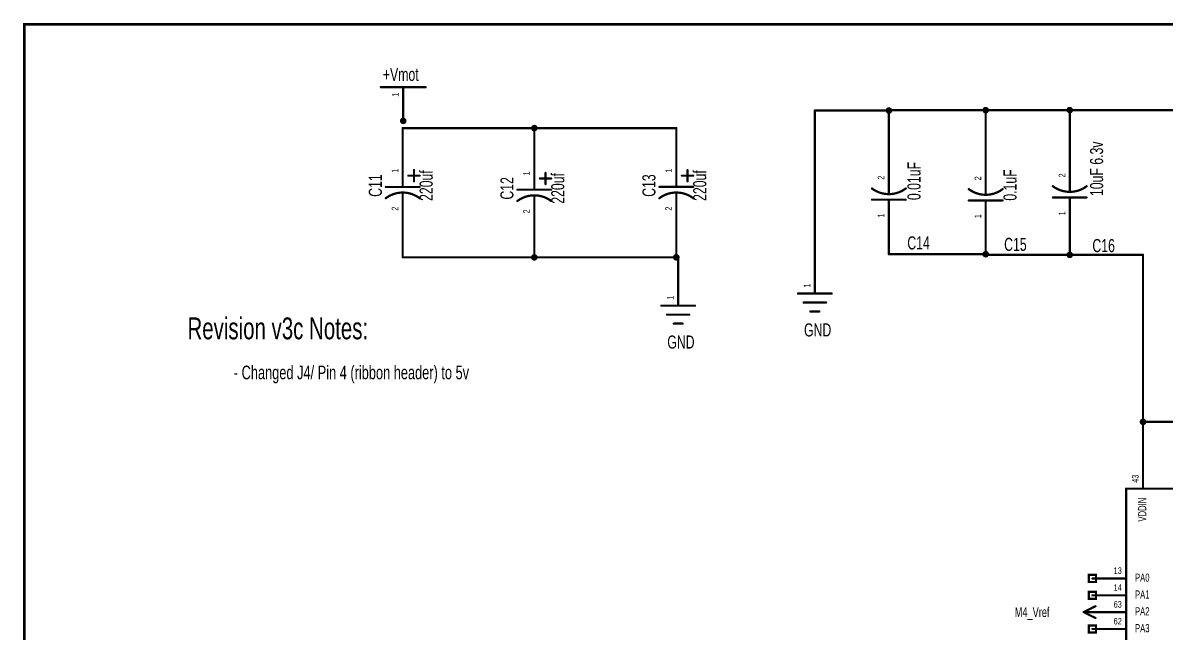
# Model space of a CAD drawing. Extents: x -0.3 to 11.2, y -0.5 to 7.6.
# Drawn here: x -0.28 to 4.82, y 4.84 to 7.56 of the extents above; entities that cross this region are included whole.
import ezdxf
from ezdxf.enums import TextEntityAlignment as Align

# ---------------------------------------------------------------- set-up
doc = ezdxf.new("R2010")
doc.units = 0
for name, color, linetype in [('Element', 253, 'CONTINUOUS'), ('Net', 50, 'CONTINUOUS'), ('Pin', 50, 'CONTINUOUS'), ('Shapes', 252, 'CONTINUOUS'), ('Titles', 253, 'CONTINUOUS')]:
    doc.layers.add(name, color=color, linetype=linetype)

msp = doc.modelspace()

# ---------------------------------------------------------------- linework, layer by layer
at = {"layer": 'Element', "linetype": 'CONTINUOUS'}
for points, const_width in [([(1.3169, 7.2747), (1.5169, 7.2747)], 0.0098), ([(1.4397, 6.8804), (1.4897, 6.8804)], 0.0098), ([(1.4647, 6.9054), (1.4647, 6.8554)], 0.0098), ([(2.0504, 6.893), (2.0504, 6.843)], 0.0098), ([(2.6575, 6.8805), (2.7075, 6.8805)], 0.0098), ([(2.6825, 6.9055), (2.6825, 6.8555)], 0.0098), ([(1.3397, 6.8304), (1.4897, 6.8304)], 0.0098), ([(1.4147, 6.8674), (1.4147, 6.8304)], 0.0098), ([(2.0004, 6.855), (2.0004, 6.818)], 0.0098), ([(2.0254, 6.868), (2.0754, 6.868)], 0.0098), ([(2.5575, 6.8305), (2.7075, 6.8305)], 0.0098), ([(2.6325, 6.8675), (2.6325, 6.8305)], 0.0098), ([(3.5035, 6.8236), (3.5101, 6.8189), (3.517, 6.8147), (3.5241, 6.8109), (3.5315, 6.8077), (3.539, 6.8049), (3.5468, 6.8025), (3.5546, 6.8007), (3.5626, 6.7994), (3.5706, 6.7987), (3.5787, 6.7984), (3.5868, 6.7987), (3.5948, 6.7994), (3.6028, 6.8007), (3.6106, 6.8025), (3.6184, 6.8049), (3.6259, 6.8077), (3.6333, 6.811), (3.6404, 6.8147), (3.6473, 6.8189), (3.6539, 6.8236)], 0.01), ([(3.5787, 6.7984), (3.5787, 6.8364)], 0.0098), ([(3.9345, 6.8206), (3.9411, 6.8159), (3.948, 6.8117), (3.9551, 6.8079), (3.9625, 6.8047), (3.97, 6.8019), (3.9778, 6.7995), (3.9856, 6.7977), (3.9936, 6.7964), (4.0016, 6.7957), (4.0097, 6.7954), (4.0178, 6.7957), (4.0258, 6.7964), (4.0338, 6.7977), (4.0416, 6.7995), (4.0494, 6.8019), (4.0569, 6.8047), (4.0643, 6.808), (4.0714, 6.8117), (4.0783, 6.8159), (4.0849, 6.8206)], 0.01), ([(4.0097, 6.7954), (4.0097, 6.8334)], 0.0098), ([(4.3088, 6.8336), (4.3154, 6.829), (4.3222, 6.8247), (4.3294, 6.821), (4.3368, 6.8177), (4.3443, 6.8149), (4.3521, 6.8126), (4.3599, 6.8108), (4.3679, 6.8095), (4.3759, 6.8087), (4.384, 6.8084), (4.3921, 6.8087), (4.4001, 6.8095), (4.4081, 6.8108), (4.4159, 6.8126), (4.4236, 6.8149), (4.4312, 6.8177), (4.4386, 6.821), (4.4457, 6.8248), (4.4526, 6.829), (4.4592, 6.8336)], 0.01), ([(4.384, 6.8084), (4.384, 6.8464)], 0.0098), ([(1.4899, 6.7802), (1.4833, 6.7849), (1.4764, 6.7891), (1.4693, 6.7928), (1.4619, 6.7961), (1.4544, 6.7989), (1.4466, 6.8013), (1.4388, 6.8031), (1.4308, 6.8044), (1.4228, 6.8051), (1.4147, 6.8054), (1.4066, 6.8051), (1.3986, 6.8044), (1.3906, 6.8031), (1.3828, 6.8013), (1.375, 6.7989), (1.3675, 6.7961), (1.3601, 6.7928), (1.353, 6.7891), (1.3461, 6.7849), (1.3395, 6.7802)], 0.01), ([(1.4147, 6.8054), (1.4147, 6.7674)], 0.0098), ([(2.0757, 6.7678), (2.0691, 6.7724), (2.0622, 6.7767), (2.055, 6.7804), (2.0477, 6.7837), (2.0401, 6.7865), (2.0324, 6.7888), (2.0245, 6.7906), (2.0165, 6.7919), (2.0085, 6.7927), (2.0004, 6.793), (1.9924, 6.7927), (1.9843, 6.7919), (1.9764, 6.7906), (1.9685, 6.7888), (1.9608, 6.7865), (1.9532, 6.7837), (1.9458, 6.7804), (1.9387, 6.7766), (1.9318, 6.7724), (1.9252, 6.7678)], 0.01), ([(1.9254, 6.818), (2.0754, 6.818)], 0.0098), ([(2.0004, 6.793), (2.0004, 6.755)], 0.0098), ([(2.7077, 6.7803), (2.7011, 6.785), (2.6942, 6.7892), (2.6871, 6.793), (2.6797, 6.7962), (2.6722, 6.799), (2.6644, 6.8014), (2.6566, 6.8032), (2.6486, 6.8045), (2.6406, 6.8052), (2.6325, 6.8055), (2.6244, 6.8052), (2.6164, 6.8045), (2.6084, 6.8032), (2.6006, 6.8014), (2.5928, 6.799), (2.5853, 6.7962), (2.5779, 6.7929), (2.5708, 6.7892), (2.5639, 6.785), (2.5573, 6.7803)], 0.01), ([(2.6325, 6.8055), (2.6325, 6.7675)], 0.0098), ([(3.6537, 6.7734), (3.5037, 6.7734)], 0.0098), ([(3.5787, 6.7364), (3.5787, 6.7734)], 0.0098), ([(4.0847, 6.7704), (3.9347, 6.7704)], 0.0098), ([(4.0097, 6.7334), (4.0097, 6.7704)], 0.0098), ([(4.459, 6.7834), (4.309, 6.7834)], 0.0098), ([(4.384, 6.7464), (4.384, 6.7834)], 0.0098), ([(3.1742, 6.3555), (3.3242, 6.3555)], 0.0098), ([(3.1992, 6.3155), (3.2992, 6.3155)], 0.0098), ([(2.5657, 6.3016), (2.7157, 6.3016)], 0.0098), ([(2.5907, 6.2616), (2.6907, 6.2616)], 0.0098), ([(3.2292, 6.2755), (3.2692, 6.2755)], 0.0098), ([(2.6207, 6.2216), (2.6607, 6.2216)], 0.0098), ([(4.635, 5.4861), (6.36, 5.4861), (6.36, 2.0111), (4.635, 2.0111), (4.635, 5.4861)], 0.0098)]:
    msp.add_lwpolyline(points, dxfattribs=dict(at, const_width=const_width))
for points, const_width in [([(1.3145, 7.2747, 1), (1.3194, 7.2747, 1), (1.3145, 7.2747, 1)], 0.0049), ([(1.5145, 7.2747, 1), (1.5194, 7.2747, 1), (1.5145, 7.2747, 1)], 0.0049), ([(1.4372, 6.8804, 1), (1.4422, 6.8804, 1), (1.4372, 6.8804, 1)], 0.0049), ([(1.4622, 6.9054, 1), (1.4672, 6.9054, 1), (1.4622, 6.9054, 1)], 0.0049), ([(1.4872, 6.8804, 1), (1.4922, 6.8804, 1), (1.4872, 6.8804, 1)], 0.0049), ([(2.048, 6.893, 1), (2.0529, 6.893, 1), (2.048, 6.893, 1)], 0.0049), ([(2.655, 6.8805, 1), (2.66, 6.8805, 1), (2.655, 6.8805, 1)], 0.0049), ([(2.68, 6.9055, 1), (2.685, 6.9055, 1), (2.68, 6.9055, 1)], 0.0049), ([(2.705, 6.8805, 1), (2.71, 6.8805, 1), (2.705, 6.8805, 1)], 0.0049), ([(1.3372, 6.8304, 1), (1.3422, 6.8304, 1), (1.3372, 6.8304, 1)], 0.0049), ([(1.4122, 6.8674, 1), (1.4172, 6.8674, 1), (1.4122, 6.8674, 1)], 0.0049), ([(1.4122, 6.8304, 1), (1.4172, 6.8304, 1), (1.4122, 6.8304, 1)], 0.0049), ([(1.4622, 6.8554, 1), (1.4672, 6.8554, 1), (1.4622, 6.8554, 1)], 0.0049), ([(1.4872, 6.8304, 1), (1.4922, 6.8304, 1), (1.4872, 6.8304, 1)], 0.0049), ([(1.998, 6.855, 1), (2.0029, 6.855, 1), (1.998, 6.855, 1)], 0.0049), ([(2.023, 6.868, 1), (2.0279, 6.868, 1), (2.023, 6.868, 1)], 0.0049), ([(2.048, 6.843, 1), (2.0529, 6.843, 1), (2.048, 6.843, 1)], 0.0049), ([(2.073, 6.868, 1), (2.0779, 6.868, 1), (2.073, 6.868, 1)], 0.0049), ([(2.555, 6.8305, 1), (2.56, 6.8305, 1), (2.555, 6.8305, 1)], 0.0049), ([(2.63, 6.8675, 1), (2.635, 6.8675, 1), (2.63, 6.8675, 1)], 0.0049), ([(2.63, 6.8305, 1), (2.635, 6.8305, 1), (2.63, 6.8305, 1)], 0.0049), ([(2.68, 6.8555, 1), (2.685, 6.8555, 1), (2.68, 6.8555, 1)], 0.0049), ([(2.705, 6.8305, 1), (2.71, 6.8305, 1), (2.705, 6.8305, 1)], 0.0049), ([(3.501, 6.8236, 1), (3.506, 6.8236, 1), (3.501, 6.8236, 1)], 0.005), ([(3.5762, 6.8364, 1), (3.5812, 6.8364, 1), (3.5762, 6.8364, 1)], 0.0049), ([(3.6514, 6.8236, 1), (3.6564, 6.8236, 1), (3.6514, 6.8236, 1)], 0.005), ([(3.932, 6.8206, 1), (3.937, 6.8206, 1), (3.932, 6.8206, 1)], 0.005), ([(4.0072, 6.8334, 1), (4.0122, 6.8334, 1), (4.0072, 6.8334, 1)], 0.0049), ([(4.0824, 6.8206, 1), (4.0874, 6.8206, 1), (4.0824, 6.8206, 1)], 0.005), ([(4.3063, 6.8336, 1), (4.3113, 6.8336, 1), (4.3063, 6.8336, 1)], 0.005), ([(4.3815, 6.8464, 1), (4.3864, 6.8464, 1), (4.3815, 6.8464, 1)], 0.0049), ([(4.4567, 6.8336, 1), (4.4617, 6.8336, 1), (4.4567, 6.8336, 1)], 0.005), ([(1.337, 6.7802, 1), (1.342, 6.7802, 1), (1.337, 6.7802, 1)], 0.005), ([(1.4122, 6.8054, 1), (1.4172, 6.8054, 1), (1.4122, 6.8054, 1)], 0.0049), ([(1.4874, 6.7802, 1), (1.4924, 6.7802, 1), (1.4874, 6.7802, 1)], 0.005), ([(1.923, 6.818, 1), (1.9279, 6.818, 1), (1.923, 6.818, 1)], 0.0049), ([(1.998, 6.818, 1), (2.0029, 6.818, 1), (1.998, 6.818, 1)], 0.0049), ([(1.998, 6.793, 1), (2.0029, 6.793, 1), (1.998, 6.793, 1)], 0.0049), ([(2.073, 6.818, 1), (2.0779, 6.818, 1), (2.073, 6.818, 1)], 0.0049), ([(2.5548, 6.7803, 1), (2.5598, 6.7803, 1), (2.5548, 6.7803, 1)], 0.005), ([(2.63, 6.8055, 1), (2.635, 6.8055, 1), (2.63, 6.8055, 1)], 0.0049), ([(2.7052, 6.7803, 1), (2.7102, 6.7803, 1), (2.7052, 6.7803, 1)], 0.005), ([(3.5012, 6.7734, 1), (3.5062, 6.7734, 1), (3.5012, 6.7734, 1)], 0.0049), ([(3.5762, 6.7984, 1), (3.5812, 6.7984, 1), (3.5762, 6.7984, 1)], 0.0049), ([(3.5762, 6.7734, 1), (3.5812, 6.7734, 1), (3.5762, 6.7734, 1)], 0.0049), ([(3.6512, 6.7734, 1), (3.6562, 6.7734, 1), (3.6512, 6.7734, 1)], 0.0049), ([(3.9322, 6.7704, 1), (3.9372, 6.7704, 1), (3.9322, 6.7704, 1)], 0.0049), ([(4.0072, 6.7954, 1), (4.0122, 6.7954, 1), (4.0072, 6.7954, 1)], 0.0049), ([(4.0072, 6.7704, 1), (4.0122, 6.7704, 1), (4.0072, 6.7704, 1)], 0.0049), ([(4.0822, 6.7704, 1), (4.0872, 6.7704, 1), (4.0822, 6.7704, 1)], 0.0049), ([(4.3065, 6.7834, 1), (4.3114, 6.7834, 1), (4.3065, 6.7834, 1)], 0.0049), ([(4.3815, 6.8084, 1), (4.3864, 6.8084, 1), (4.3815, 6.8084, 1)], 0.0049), ([(4.3815, 6.7834, 1), (4.3864, 6.7834, 1), (4.3815, 6.7834, 1)], 0.0049), ([(4.4565, 6.7834, 1), (4.4614, 6.7834, 1), (4.4565, 6.7834, 1)], 0.0049), ([(1.4122, 6.7674, 1), (1.4172, 6.7674, 1), (1.4122, 6.7674, 1)], 0.0049), ([(1.9227, 6.7678, 1), (1.9277, 6.7678, 1), (1.9227, 6.7678, 1)], 0.005), ([(1.998, 6.755, 1), (2.0029, 6.755, 1), (1.998, 6.755, 1)], 0.0049), ([(2.0732, 6.7678, 1), (2.0782, 6.7678, 1), (2.0732, 6.7678, 1)], 0.005), ([(2.63, 6.7675, 1), (2.635, 6.7675, 1), (2.63, 6.7675, 1)], 0.0049), ([(3.5762, 6.7364, 1), (3.5812, 6.7364, 1), (3.5762, 6.7364, 1)], 0.0049), ([(4.0072, 6.7334, 1), (4.0122, 6.7334, 1), (4.0072, 6.7334, 1)], 0.0049), ([(4.3815, 6.7464, 1), (4.3864, 6.7464, 1), (4.3815, 6.7464, 1)], 0.0049), ([(3.1718, 6.3555, 1), (3.1767, 6.3555, 1), (3.1718, 6.3555, 1)], 0.0049), ([(3.1968, 6.3155, 1), (3.2017, 6.3155, 1), (3.1968, 6.3155, 1)], 0.0049), ([(3.2968, 6.3155, 1), (3.3017, 6.3155, 1), (3.2968, 6.3155, 1)], 0.0049), ([(3.3218, 6.3555, 1), (3.3267, 6.3555, 1), (3.3218, 6.3555, 1)], 0.0049), ([(2.5633, 6.3016, 1), (2.5682, 6.3016, 1), (2.5633, 6.3016, 1)], 0.0049), ([(2.5883, 6.2616, 1), (2.5932, 6.2616, 1), (2.5883, 6.2616, 1)], 0.0049), ([(2.6883, 6.2616, 1), (2.6932, 6.2616, 1), (2.6883, 6.2616, 1)], 0.0049), ([(2.7133, 6.3016, 1), (2.7182, 6.3016, 1), (2.7133, 6.3016, 1)], 0.0049), ([(3.2268, 6.2755, 1), (3.2317, 6.2755, 1), (3.2268, 6.2755, 1)], 0.0049), ([(3.2668, 6.2755, 1), (3.2717, 6.2755, 1), (3.2668, 6.2755, 1)], 0.0049), ([(2.6183, 6.2216, 1), (2.6232, 6.2216, 1), (2.6183, 6.2216, 1)], 0.0049), ([(2.6583, 6.2216, 1), (2.6632, 6.2216, 1), (2.6583, 6.2216, 1)], 0.0049)]:
    msp.add_lwpolyline(points, format="xyb", dxfattribs=dict(at, const_width=const_width))
at = {"layer": 'Net', "linetype": 'CONTINUOUS', "const_width": 0.0098}
for points in [[(3.5689, 7.1708), (3.5693, 7.1677), (3.5707, 7.165), (3.5729, 7.1628), (3.5757, 7.1614), (3.5787, 7.1609), (3.5817, 7.1614), (3.5845, 7.1628), (3.5867, 7.165), (3.5881, 7.1677), (3.5885, 7.1708), (3.5881, 7.1738), (3.5867, 7.1766), (3.5845, 7.1787), (3.5817, 7.1801), (3.5787, 7.1806), (3.5757, 7.1801), (3.5729, 7.1787), (3.5707, 7.1766), (3.5693, 7.1738), (3.5689, 7.1708)], [(3.9999, 7.1726), (4.0003, 7.1696), (4.0017, 7.1668), (4.0039, 7.1646), (4.0067, 7.1632), (4.0097, 7.1628), (4.0127, 7.1632), (4.0155, 7.1646), (4.0177, 7.1668), (4.0191, 7.1696), (4.0195, 7.1726), (4.0191, 7.1756), (4.0177, 7.1784), (4.0155, 7.1806), (4.0127, 7.182), (4.0097, 7.1824), (4.0067, 7.182), (4.0039, 7.1806), (4.0017, 7.1784), (4.0003, 7.1756), (3.9999, 7.1726)], [(4.3741, 7.1726), (4.3746, 7.1696), (4.376, 7.1668), (4.3782, 7.1646), (4.3809, 7.1632), (4.384, 7.1628), (4.387, 7.1632), (4.3898, 7.1646), (4.3919, 7.1668), (4.3933, 7.1696), (4.3938, 7.1726), (4.3933, 7.1756), (4.3919, 7.1784), (4.3898, 7.1806), (4.387, 7.182), (4.384, 7.1824), (4.3809, 7.182), (4.3782, 7.1806), (4.376, 7.1784), (4.3746, 7.1756), (4.3741, 7.1726)], [(1.4071, 7.1247), (1.4076, 7.1217), (1.409, 7.1189), (1.4111, 7.1167), (1.4139, 7.1154), (1.4169, 7.1149), (1.42, 7.1154), (1.4227, 7.1167), (1.4249, 7.1189), (1.4263, 7.1217), (1.4268, 7.1247), (1.4263, 7.1278), (1.4249, 7.1305), (1.4227, 7.1327), (1.42, 7.1341), (1.4169, 7.1346), (1.4139, 7.1341), (1.4111, 7.1327), (1.409, 7.1305), (1.4076, 7.1278), (1.4071, 7.1247)], [(3.5787, 7.1708), (3.2492, 7.1708)], [(3.2492, 7.1708), (3.2492, 6.5055)], [(3.5787, 6.9864), (3.5787, 7.1726)], [(3.5787, 7.1726), (7.3607, 7.1726)], [(4.0097, 6.9834), (4.0097, 7.1726)], [(4.384, 6.9964), (4.384, 7.1726)], [(2.6325, 7.0926), (1.4147, 7.0926)], [(1.4147, 7.0926), (1.4147, 7.0174)], [(1.4169, 7.1247), (1.4169, 7.1247)], [(1.4169, 7.1247), (1.4169, 7.1247)], [(1.9906, 7.0926), (1.9911, 7.0895), (1.9925, 7.0868), (1.9947, 7.0846), (1.9974, 7.0832), (2.0004, 7.0827), (2.0035, 7.0832), (2.0062, 7.0846), (2.0084, 7.0868), (2.0098, 7.0895), (2.0103, 7.0926), (2.0098, 7.0956), (2.0084, 7.0983), (2.0062, 7.1005), (2.0035, 7.1019), (2.0004, 7.1024), (1.9974, 7.1019), (1.9947, 7.1005), (1.9925, 7.0983), (1.9911, 7.0956), (1.9906, 7.0926)], [(2.0004, 7.005), (2.0004, 7.0926)], [(2.6325, 7.0175), (2.6325, 7.0926)], [(1.4147, 6.6174), (1.4147, 6.5168)], [(2.6325, 6.6175), (2.6325, 6.5168)], [(2.0004, 6.605), (2.0004, 6.5168)], [(3.5787, 6.5306), (3.5787, 6.5864)], [(4.0097, 6.5834), (4.0097, 6.5278)], [(4.384, 6.5278), (4.384, 6.5964)], [(1.4147, 6.5168), (2.6407, 6.5168)], [(1.9906, 6.5168), (1.9911, 6.5137), (1.9925, 6.511), (1.9947, 6.5088), (1.9974, 6.5074), (2.0004, 6.5069), (2.0035, 6.5074), (2.0062, 6.5088), (2.0084, 6.511), (2.0098, 6.5137), (2.0103, 6.5168), (2.0098, 6.5198), (2.0084, 6.5225), (2.0062, 6.5247), (2.0035, 6.5261), (2.0004, 6.5266), (1.9974, 6.5261), (1.9947, 6.5247), (1.9925, 6.5225), (1.9911, 6.5198), (1.9906, 6.5168)], [(2.6227, 6.5168), (2.6231, 6.5137), (2.6245, 6.511), (2.6267, 6.5088), (2.6295, 6.5074), (2.6325, 6.5069), (2.6355, 6.5074), (2.6383, 6.5088), (2.6405, 6.511), (2.6419, 6.5137), (2.6423, 6.5168), (2.6419, 6.5198), (2.6405, 6.5225), (2.6383, 6.5247), (2.6355, 6.5261), (2.6325, 6.5266), (2.6295, 6.5261), (2.6267, 6.5247), (2.6245, 6.5225), (2.6231, 6.5198), (2.6227, 6.5168)], [(2.6407, 6.5168), (2.6407, 6.4516)], [(4.0097, 6.5306), (3.5787, 6.5306)], [(3.9999, 6.5306), (4.0003, 6.5275), (4.0017, 6.5248), (4.0039, 6.5226), (4.0067, 6.5212), (4.0097, 6.5207), (4.0127, 6.5212), (4.0155, 6.5226), (4.0177, 6.5248), (4.0191, 6.5275), (4.0195, 6.5306), (4.0191, 6.5336), (4.0177, 6.5364), (4.0155, 6.5385), (4.0127, 6.5399), (4.0097, 6.5404), (4.0067, 6.5399), (4.0039, 6.5385), (4.0017, 6.5364), (4.0003, 6.5336), (3.9999, 6.5306)], [(4.0097, 6.5278), (4.384, 6.5278)], [(4.3741, 6.5278), (4.3746, 6.5247), (4.376, 6.522), (4.3782, 6.5198), (4.3809, 6.5184), (4.384, 6.5179), (4.387, 6.5184), (4.3898, 6.5198), (4.3919, 6.522), (4.3933, 6.5247), (4.3938, 6.5278), (4.3933, 6.5308), (4.3919, 6.5336), (4.3898, 6.5357), (4.387, 6.5371), (4.384, 6.5376), (4.3809, 6.5371), (4.3782, 6.5357), (4.376, 6.5336), (4.3746, 6.5308), (4.3741, 6.5278)], [(4.71, 6.5278), (4.384, 6.5278)], [(4.71, 5.7835), (4.71, 6.5278)], [(4.7001, 5.7835), (4.7006, 5.7805), (4.702, 5.7778), (4.7042, 5.7756), (4.7069, 5.7742), (4.71, 5.7737), (4.713, 5.7742), (4.7158, 5.7756), (4.7179, 5.7778), (4.7193, 5.7805), (4.7198, 5.7835), (4.7193, 5.7866), (4.7179, 5.7893), (4.7158, 5.7915), (4.713, 5.7929), (4.71, 5.7934), (4.7069, 5.7929), (4.7042, 5.7915), (4.702, 5.7893), (4.7006, 5.7866), (4.7001, 5.7835)], [(5.535, 5.7835), (4.71, 5.7835)], [(4.71, 5.7835), (4.71, 5.6361)]]:
    msp.add_lwpolyline(points, dxfattribs=at)
at = {"layer": 'Net', "linetype": 'CONTINUOUS', "const_width": 0.0049}
for points in [[(3.2468, 7.1708, 1), (3.2517, 7.1708, 1), (3.2468, 7.1708, 1)], [(3.2468, 7.1708, 1), (3.2517, 7.1708, 1), (3.2468, 7.1708, 1)], [(3.5664, 7.1708, 1), (3.5713, 7.1708, 1), (3.5664, 7.1708, 1)], [(3.5762, 7.1726, 1), (3.5812, 7.1726, 1), (3.5762, 7.1726, 1)], [(3.5762, 7.1726, 1), (3.5812, 7.1726, 1), (3.5762, 7.1726, 1)], [(3.5762, 7.1708, 1), (3.5812, 7.1708, 1), (3.5762, 7.1708, 1)], [(3.9974, 7.1726, 1), (4.0023, 7.1726, 1), (3.9974, 7.1726, 1)], [(4.0072, 7.1726, 1), (4.0122, 7.1726, 1), (4.0072, 7.1726, 1)], [(4.3717, 7.1726, 1), (4.3766, 7.1726, 1), (4.3717, 7.1726, 1)], [(4.3815, 7.1726, 1), (4.3864, 7.1726, 1), (4.3815, 7.1726, 1)], [(1.4046, 7.1247, 1), (1.4095, 7.1247, 1), (1.4046, 7.1247, 1)], [(1.4122, 7.0926, 1), (1.4172, 7.0926, 1), (1.4122, 7.0926, 1)], [(1.4122, 7.0926, 1), (1.4172, 7.0926, 1), (1.4122, 7.0926, 1)], [(1.4145, 7.1247, 1), (1.4194, 7.1247, 1), (1.4145, 7.1247, 1)], [(1.4145, 7.1247, 1), (1.4194, 7.1247, 1), (1.4145, 7.1247, 1)], [(1.9881, 7.0926, 1), (1.9931, 7.0926, 1), (1.9881, 7.0926, 1)], [(1.998, 7.0926, 1), (2.0029, 7.0926, 1), (1.998, 7.0926, 1)], [(2.63, 7.0926, 1), (2.635, 7.0926, 1), (2.63, 7.0926, 1)], [(2.63, 7.0926, 1), (2.635, 7.0926, 1), (2.63, 7.0926, 1)], [(1.4122, 7.0174, 1), (1.4172, 7.0174, 1), (1.4122, 7.0174, 1)], [(1.998, 7.005, 1), (2.0029, 7.005, 1), (1.998, 7.005, 1)], [(2.63, 7.0175, 1), (2.635, 7.0175, 1), (2.63, 7.0175, 1)], [(3.5762, 6.9864, 1), (3.5812, 6.9864, 1), (3.5762, 6.9864, 1)], [(4.0072, 6.9834, 1), (4.0122, 6.9834, 1), (4.0072, 6.9834, 1)], [(4.3815, 6.9964, 1), (4.3864, 6.9964, 1), (4.3815, 6.9964, 1)], [(1.4122, 6.6174, 1), (1.4172, 6.6174, 1), (1.4122, 6.6174, 1)], [(2.63, 6.6175, 1), (2.635, 6.6175, 1), (2.63, 6.6175, 1)], [(1.998, 6.605, 1), (2.0029, 6.605, 1), (1.998, 6.605, 1)], [(3.5762, 6.5864, 1), (3.5812, 6.5864, 1), (3.5762, 6.5864, 1)], [(4.0072, 6.5834, 1), (4.0122, 6.5834, 1), (4.0072, 6.5834, 1)], [(4.3815, 6.5964, 1), (4.3864, 6.5964, 1), (4.3815, 6.5964, 1)], [(1.4122, 6.5168, 1), (1.4172, 6.5168, 1), (1.4122, 6.5168, 1)], [(1.4122, 6.5168, 1), (1.4172, 6.5168, 1), (1.4122, 6.5168, 1)], [(1.9881, 6.5168, 1), (1.9931, 6.5168, 1), (1.9881, 6.5168, 1)], [(1.998, 6.5168, 1), (2.0029, 6.5168, 1), (1.998, 6.5168, 1)], [(2.6202, 6.5168, 1), (2.6251, 6.5168, 1), (2.6202, 6.5168, 1)], [(2.63, 6.5168, 1), (2.635, 6.5168, 1), (2.63, 6.5168, 1)], [(2.6383, 6.5168, 1), (2.6432, 6.5168, 1), (2.6383, 6.5168, 1)], [(2.6383, 6.5168, 1), (2.6432, 6.5168, 1), (2.6383, 6.5168, 1)], [(3.5762, 6.5306, 1), (3.5812, 6.5306, 1), (3.5762, 6.5306, 1)], [(3.5762, 6.5306, 1), (3.5812, 6.5306, 1), (3.5762, 6.5306, 1)], [(3.9974, 6.5306, 1), (4.0023, 6.5306, 1), (3.9974, 6.5306, 1)], [(4.0072, 6.5306, 1), (4.0122, 6.5306, 1), (4.0072, 6.5306, 1)], [(4.0072, 6.5278, 1), (4.0122, 6.5278, 1), (4.0072, 6.5278, 1)], [(4.0072, 6.5278, 1), (4.0122, 6.5278, 1), (4.0072, 6.5278, 1)], [(4.3717, 6.5278, 1), (4.3766, 6.5278, 1), (4.3717, 6.5278, 1)], [(4.3815, 6.5278, 1), (4.3864, 6.5278, 1), (4.3815, 6.5278, 1)], [(4.3815, 6.5278, 1), (4.3864, 6.5278, 1), (4.3815, 6.5278, 1)], [(4.3815, 6.5278, 1), (4.3864, 6.5278, 1), (4.3815, 6.5278, 1)], [(4.7075, 6.5278, 1), (4.7124, 6.5278, 1), (4.7075, 6.5278, 1)], [(4.7075, 6.5278, 1), (4.7124, 6.5278, 1), (4.7075, 6.5278, 1)], [(3.2468, 6.5055, 1), (3.2517, 6.5055, 1), (3.2468, 6.5055, 1)], [(2.6383, 6.4516, 1), (2.6432, 6.4516, 1), (2.6383, 6.4516, 1)], [(4.6977, 5.7835, 1), (4.7026, 5.7835, 1), (4.6977, 5.7835, 1)], [(4.7075, 5.7835, 1), (4.7124, 5.7835, 1), (4.7075, 5.7835, 1)], [(4.7075, 5.7835, 1), (4.7124, 5.7835, 1), (4.7075, 5.7835, 1)], [(4.7075, 5.7835, 1), (4.7124, 5.7835, 1), (4.7075, 5.7835, 1)], [(4.7075, 5.6361, 1), (4.7124, 5.6361, 1), (4.7075, 5.6361, 1)]]:
    msp.add_lwpolyline(points, format="xyb", dxfattribs=at)
at = {"layer": 'Pin', "linetype": 'CONTINUOUS', "const_width": 0.0098}
for points in [[(1.4169, 7.2747), (1.4169, 7.1247)], [(1.4147, 6.8674), (1.4147, 7.0174)], [(2.0004, 6.855), (2.0004, 7.005)], [(2.6325, 6.8675), (2.6325, 7.0175)], [(3.5787, 6.8364), (3.5787, 6.9864)], [(4.0097, 6.8334), (4.0097, 6.9834)], [(4.384, 6.8464), (4.384, 6.9964)], [(1.4147, 6.7674), (1.4147, 6.6174)], [(2.0004, 6.755), (2.0004, 6.605)], [(2.6325, 6.7675), (2.6325, 6.6175)], [(3.5787, 6.7364), (3.5787, 6.5864)], [(4.0097, 6.7334), (4.0097, 6.5834)], [(4.384, 6.7464), (4.384, 6.5964)], [(3.2492, 6.3555), (3.2492, 6.5055)], [(2.6407, 6.3016), (2.6407, 6.4516)], [(4.71, 5.4861), (4.71, 5.6361)], [(4.4692, 5.1019), (4.5007, 5.1019), (4.5007, 5.0704), (4.4692, 5.0704), (4.4692, 5.1019)], [(4.635, 5.0861), (4.485, 5.0861)], [(4.4692, 5.0269), (4.5007, 5.0269), (4.5007, 4.9954), (4.4692, 4.9954), (4.4692, 5.0269)], [(4.635, 5.0111), (4.485, 5.0111)], [(4.4981, 4.9623), (4.4456, 4.9361)], [(4.4981, 4.9099), (4.4456, 4.9361)], [(4.485, 4.9361), (4.4456, 4.9361)], [(4.635, 4.9361), (4.485, 4.9361)], [(4.4692, 4.8769), (4.5007, 4.8769), (4.5007, 4.8454), (4.4692, 4.8454), (4.4692, 4.8769)], [(4.635, 4.8611), (4.485, 4.8611)]]:
    msp.add_lwpolyline(points, dxfattribs=at)
at = {"layer": 'Pin', "linetype": 'CONTINUOUS', "const_width": 0.0049}
for points in [[(1.4145, 7.2747, 1), (1.4194, 7.2747, 1), (1.4145, 7.2747, 1)], [(1.4145, 7.1247, 1), (1.4194, 7.1247, 1), (1.4145, 7.1247, 1)], [(1.4122, 7.0174, 1), (1.4172, 7.0174, 1), (1.4122, 7.0174, 1)], [(1.998, 7.005, 1), (2.0029, 7.005, 1), (1.998, 7.005, 1)], [(2.63, 7.0175, 1), (2.635, 7.0175, 1), (2.63, 7.0175, 1)], [(3.5762, 6.9864, 1), (3.5812, 6.9864, 1), (3.5762, 6.9864, 1)], [(4.0072, 6.9834, 1), (4.0122, 6.9834, 1), (4.0072, 6.9834, 1)], [(4.3815, 6.9964, 1), (4.3864, 6.9964, 1), (4.3815, 6.9964, 1)], [(1.4122, 6.8674, 1), (1.4172, 6.8674, 1), (1.4122, 6.8674, 1)], [(1.998, 6.855, 1), (2.0029, 6.855, 1), (1.998, 6.855, 1)], [(2.63, 6.8675, 1), (2.635, 6.8675, 1), (2.63, 6.8675, 1)], [(3.5762, 6.8364, 1), (3.5812, 6.8364, 1), (3.5762, 6.8364, 1)], [(4.0072, 6.8334, 1), (4.0122, 6.8334, 1), (4.0072, 6.8334, 1)], [(4.3815, 6.8464, 1), (4.3864, 6.8464, 1), (4.3815, 6.8464, 1)], [(1.4122, 6.7674, 1), (1.4172, 6.7674, 1), (1.4122, 6.7674, 1)], [(1.998, 6.755, 1), (2.0029, 6.755, 1), (1.998, 6.755, 1)], [(2.63, 6.7675, 1), (2.635, 6.7675, 1), (2.63, 6.7675, 1)], [(3.5762, 6.7364, 1), (3.5812, 6.7364, 1), (3.5762, 6.7364, 1)], [(4.0072, 6.7334, 1), (4.0122, 6.7334, 1), (4.0072, 6.7334, 1)], [(4.3815, 6.7464, 1), (4.3864, 6.7464, 1), (4.3815, 6.7464, 1)], [(1.4122, 6.6174, 1), (1.4172, 6.6174, 1), (1.4122, 6.6174, 1)], [(2.63, 6.6175, 1), (2.635, 6.6175, 1), (2.63, 6.6175, 1)], [(1.998, 6.605, 1), (2.0029, 6.605, 1), (1.998, 6.605, 1)], [(3.5762, 6.5864, 1), (3.5812, 6.5864, 1), (3.5762, 6.5864, 1)], [(4.0072, 6.5834, 1), (4.0122, 6.5834, 1), (4.0072, 6.5834, 1)], [(4.3815, 6.5964, 1), (4.3864, 6.5964, 1), (4.3815, 6.5964, 1)], [(3.2468, 6.5055, 1), (3.2517, 6.5055, 1), (3.2468, 6.5055, 1)], [(2.6383, 6.4516, 1), (2.6432, 6.4516, 1), (2.6383, 6.4516, 1)], [(3.2468, 6.3555, 1), (3.2517, 6.3555, 1), (3.2468, 6.3555, 1)], [(2.6383, 6.3016, 1), (2.6432, 6.3016, 1), (2.6383, 6.3016, 1)], [(4.7075, 5.6361, 1), (4.7124, 5.6361, 1), (4.7075, 5.6361, 1)], [(4.7075, 5.4861, 1), (4.7124, 5.4861, 1), (4.7075, 5.4861, 1)], [(4.4825, 5.0861, 1), (4.4874, 5.0861, 1), (4.4825, 5.0861, 1)], [(4.6325, 5.0861, 1), (4.6374, 5.0861, 1), (4.6325, 5.0861, 1)], [(4.4825, 5.0111, 1), (4.4874, 5.0111, 1), (4.4825, 5.0111, 1)], [(4.6325, 5.0111, 1), (4.6374, 5.0111, 1), (4.6325, 5.0111, 1)], [(4.4431, 4.9361, 1), (4.4481, 4.9361, 1), (4.4431, 4.9361, 1)], [(4.4431, 4.9361, 1), (4.4481, 4.9361, 1), (4.4431, 4.9361, 1)], [(4.4431, 4.9361, 1), (4.4481, 4.9361, 1), (4.4431, 4.9361, 1)], [(4.4825, 4.9361, 1), (4.4874, 4.9361, 1), (4.4825, 4.9361, 1)], [(4.4825, 4.9361, 1), (4.4874, 4.9361, 1), (4.4825, 4.9361, 1)], [(4.4956, 4.9623, 1), (4.5006, 4.9623, 1), (4.4956, 4.9623, 1)], [(4.6325, 4.9361, 1), (4.6374, 4.9361, 1), (4.6325, 4.9361, 1)], [(4.4956, 4.9099, 1), (4.5006, 4.9099, 1), (4.4956, 4.9099, 1)], [(4.4825, 4.8611, 1), (4.4874, 4.8611, 1), (4.4825, 4.8611, 1)], [(4.6325, 4.8611, 1), (4.6374, 4.8611, 1), (4.6325, 4.8611, 1)]]:
    msp.add_lwpolyline(points, format="xyb", dxfattribs=at)
at = {"layer": 'Titles', "linetype": 'CONTINUOUS', "const_width": 0.0131}
msp.add_lwpolyline([(11.2236, -0.5132), (-0.2694, -0.5132), (-0.2694, 7.5548), (11.2236, 7.5548), (11.2236, -0.5132)], dxfattribs=at)

# ---------------------------------------------------------------- texts
at = {"layer": 'Element', "width": 0.7}
for s, p in [('+Vmot', (1.4061, 7.285)), ('C14', (3.7109, 6.5345)), ('C15', (4.1419, 6.5278)), ('C16', (4.5347, 6.5224)), ('GND', (3.2617, 6.1467)), ('GND', (2.6532, 6.0929))]:
    msp.add_text(s, height=0.0583, dxfattribs=at).set_placement(p, align=Align.BOTTOM_CENTER)
for s, p in [('10uF 6.3v', (4.474, 6.9113)), ('0.01uF', (3.6613, 6.8568)), ('220uf', (1.4899, 6.8364)), ('220uf', (2.0757, 6.824)), ('220uf', (2.7077, 6.8365)), ('0.1uF', (4.0886, 6.839))]:
    msp.add_text(s, height=0.0583, rotation=90, dxfattribs=at).set_placement(p, align=Align.TOP_CENTER)
for s, p in [('C11', (1.3395, 6.8364)), ('C13', (2.5573, 6.8365)), ('C12', (1.9252, 6.824))]:
    msp.add_text(s, height=0.0583, rotation=90, dxfattribs=at).set_placement(p, align=Align.BOTTOM_CENTER)
at = {"layer": 'Pin', "width": 0.7}
for s, height, p in [('1', 0.0292, (1.3677, 7.2321)), ('1', 0.0292, (1.3655, 6.8936)), ('1', 0.0292, (1.9512, 6.8812)), ('1', 0.0292, (2.5833, 6.8938)), ('2', 0.0292, (3.5295, 6.8626)), ('2', 0.0292, (4.3348, 6.8727)), ('2', 0.0292, (3.9605, 6.8596)), ('2', 0.0292, (1.3655, 6.7247)), ('2', 0.0292, (1.9512, 6.7123)), ('2', 0.0292, (2.5833, 6.7249)), ('1', 0.0292, (3.5295, 6.6937)), ('1', 0.0292, (3.9605, 6.6907)), ('1', 0.0292, (4.3348, 6.7038)), ('1', 0.0292, (3.2, 6.3817)), ('1', 0.0292, (2.5915, 6.3279)), ('43', 0.0292, (4.6608, 5.5123)), ('VDDIN', 0.0365, (4.6881, 5.3396))]:
    msp.add_text(s, height=height, rotation=90, dxfattribs=at).set_placement(p, align=Align.TOP_LEFT)
for s, height, p in [('13', 0.0292, (4.5792, 5.1353)), ('PA0', 0.0365, (4.6743, 5.108)), ('14', 0.0292, (4.5792, 5.0603)), ('PA1', 0.0365, (4.6743, 5.033)), ('M4_Vref', 0.0437, (4.139, 4.958)), ('63', 0.0292, (4.5792, 4.9853)), ('PA2', 0.0365, (4.6743, 4.958)), ('62', 0.0292, (4.5792, 4.9103)), ('PA3', 0.0365, (4.6743, 4.883))]:
    msp.add_text(s, height=height, dxfattribs=at).set_placement(p, align=Align.TOP_LEFT)
at = {"layer": 'Shapes', "width": 0.7}
for s, height, p in [('Revision v3c Notes:', 0.0972, (0.8588, 6.2003)), ('- Changed J4/ Pin 4 (ribbon header) to 5v', 0.0608, (1.1865, 6.0039))]:
    msp.add_text(s, height=height, dxfattribs=at).set_placement(p, align=Align.MIDDLE_CENTER)

doc.saveas('drawing.dxf')
